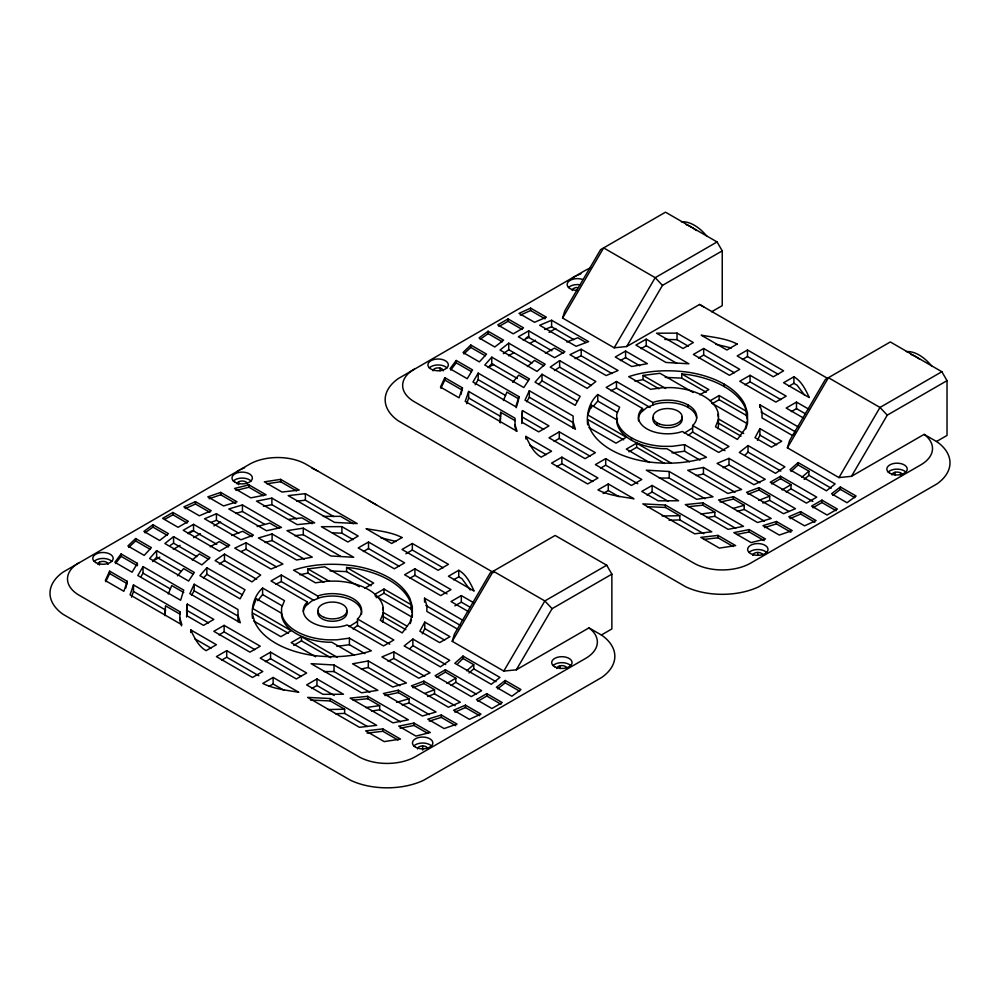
<?xml version="1.0" encoding="UTF-8"?>
<svg xmlns="http://www.w3.org/2000/svg" width="1000" height="1000" viewBox="0 0 1000 1000"><rect width="100%" height="100%" fill="white"/><g stroke="black" fill="none" stroke-linecap="round" stroke-linejoin="round"><path stroke-width="1.5" d="M179.875 618.188L181.887 624.788L130.062 594.862L133.488 584.925L179.875 611.712L179.875 620.562L181.488 625.837M164.862 615.612L165.5 609.963L133.488 591.475L133.488 584.925M515.025 420.6L500.662 412.3L500.262 422.887M500.025 422.113L500.5 417.887M522.463 410.6L521.737 416.975L522.362 422.45L538.675 431.863L548.987 425.913L522.463 410.6L521.737 423.525M187.3 604.1L186.575 610.475L187.2 615.938L203.512 625.363L213.825 619.412L187.3 604.1L186.575 617.025M518.888 396.625L515.8 406.75L472.975 382.025L478.2 373.137L518.888 396.625L518.888 399.012L506.887 392.075L503.438 400.513M516.237 407.688L518.45 400.462M252.512 612.987L288.512 633.35M383.275 613.05L380.35 620.288L402.238 632.925L409.9 622.463L412.325 614.513M382.5 622.125L383.275 619.6L383.275 607.913A51.05 29.475 0 0 0 336.875 581.125L327.975 581.125L315.425 582.812L293.538 570.163C312.663 563.812 333.312 563.05 353.188 565.75A80.213 46.312 0 0 1 409.9 598.488L412.325 606.438L412.325 617.025M410.288 623.575L411.45 619.788M424.762 622.112L419.862 631.2L439.663 642.625L449.975 636.675L424.762 622.112L424.762 628.663L422.337 633.812M493.725 572.638L306.125 464.312A40.113 23.15 0 0 0 249.412 464.312L63.075 572.112A57.613 33.263 0 0 0 63.075 614.312L350.538 780.275A57.613 33.263 0 0 0 423.625 780.275L601.763 677.425A57.613 33.263 0 0 0 601.763 635.225L588.938 627.888L516.312 669.812L503.8 671.087L452.238 641.325L454.438 634.087L490.225 572.95L555.15 535.462L606.712 565.225L611.862 574.163L611.862 628.938L601.375 635M827.862 378.537L699.55 304.462L626.688 346.525L614.163 347.8L562.6 318.038L564.812 310.8L600.588 249.662L665.512 212.175L717.075 241.95L722.237 250.875L722.237 305.65L711.625 311.775M587.675 419.487L623.675 439.85M616.725 420.962L617.5 418.425M718.425 419.55L715.512 426.788L737.4 439.425L745.062 428.963L747.487 421.012M717.663 428.625L718.425 426.1L718.425 414.412A51.05 29.475 0 0 0 672.025 387.625L663.125 387.625L650.588 389.3L628.7 376.662C647.825 370.312 668.475 369.55 688.337 372.25A80.213 46.312 0 0 1 745.062 405L747.487 412.938L747.487 423.525M745.837 428.812L747.375 423.75L711.488 403.025M759.912 428.612L755.013 437.688L771.45 447.175L781.762 441.225L759.912 428.612L759.912 435.163L757.5 440.312M590.638 267.925A40.113 23.15 0 0 0 584.562 270.812L398.237 378.612A57.613 33.263 0 0 0 398.237 420.812L685.688 586.775A57.613 33.263 0 0 0 758.775 586.775L936.925 483.925A57.613 33.263 0 0 0 936.925 441.725L924.087 434.387L851.475 476.312L838.95 477.587L787.387 447.812L789.6 440.588L825.375 379.45L890.3 341.962L941.862 371.725L947.025 380.662L947.025 435.438L936.525 441.5M105.75 581.712L109.637 573.538L109.637 571.163L127.3 581.362L125.838 588M127.3 581.362L123.875 591.287L105.312 580.575L109.637 571.163M131.537 597.15L133.488 591.475M168.275 594L171.725 585.575L183.738 592.5M440.9 388.225L444.8 380.05L444.8 377.675L462.463 387.863L460.988 394.5M462.463 387.863L459.038 397.8L440.475 387.075L444.8 377.675M516.237 431.025L515.025 427.062L515.025 418.212L468.65 391.438L465.225 401.375L517.05 431.287L515.025 424.688M466.688 403.663L468.65 397.987L468.65 391.438M562.6 318.038L603.638 247.9L655.2 277.675L662.463 285.387L626.688 346.525M614.163 347.8L655.2 277.675L717.075 241.95M452.238 641.325L493.275 571.188L544.837 600.95L552.1 608.675L516.312 669.812M503.8 671.087L544.837 600.95L606.712 565.225M787.387 447.812L828.425 377.688L879.987 407.45L887.25 415.163L851.475 476.312M838.95 477.587L879.987 407.45L941.862 371.725M115.525 563.538L121.088 556.337L121.088 553.95L137.387 563.362L137.387 565.75L121.088 556.337M143.038 566.625L137.812 575.525L180.637 600.25L183.738 590.125L143.038 566.625L143.038 573.175L140.8 576.987M237.987 621.8L237.987 609.538L194.163 584.237L189.838 593.65L240.287 622.775L237.987 615.25M191.55 595.237L194.163 590.788L194.163 584.237M450.675 370.037L456.238 362.837L456.238 360.462L472.537 369.875L467.238 378.713L450.025 368.775L456.238 360.462M475.213 384.762L478.2 379.688L478.2 373.137M573.138 428.3L573.138 416.037L529.325 390.737L525 400.15L575.438 429.275L573.138 421.75M526.7 401.737L529.325 397.287L529.325 390.737M257.675 600.7L262.6 594.575L262.6 588.025L284.488 600.662L281.575 607.913L281.575 613.05A51.05 29.475 0 0 0 327.975 639.837L336.875 639.837L349.412 638.15L371.312 650.788C352.188 657.15 331.525 657.913 311.663 655.212A80.213 46.312 0 0 1 254.938 622.463L252.512 614.513M689.463 461.763L666.875 448.713L663.125 448.713A51.05 29.475 0 0 1 616.725 421.925L616.725 419.762L591.475 405.188L587.788 414.963L626.325 437.225L616.013 443.175L588.938 427.537M593.525 406.112L597.762 401.075L597.762 394.525L619.65 407.163L616.725 414.412L616.725 419.55A51.05 29.475 0 0 0 663.125 446.337L672.025 446.337L684.575 444.65L706.462 457.287C687.337 463.65 666.688 464.412 646.825 461.712A80.213 46.312 0 0 1 590.1 428.963L587.675 421.012M121.088 553.95L114.862 562.275L132.075 572.212L137.387 563.362M128.713 547.4L135.638 540.925L135.638 538.538L151.375 547.625L144.2 555.388L127.9 545.975L135.638 538.538M152.613 561.575L156.625 557.2L156.625 550.65L194.325 572.425L188.637 581.05L149.625 558.525L156.625 550.65M177.475 575.8L183.612 568.612L192.987 574.038M203.463 578.038L206.85 574.3L206.85 567.75L244.988 589.763L240.087 598.837L199.913 575.65L206.85 567.75M463.862 353.913L470.8 347.425L470.8 345.037L486.538 354.125L479.35 361.9L463.05 352.488L470.8 345.037M488.762 366.925L491.775 363.7L491.775 357.15L529.487 378.925L523.787 387.55L484.787 365.025L491.775 357.15M512.625 382.3L518.763 375.112L528.15 380.525M538.612 384.55L542 380.8L542 374.25L580.138 396.262L575.237 405.35L535.062 382.15L542 374.25M262.6 588.025C254.112 595.588 251.137 607.35 252.512 618.375M307.375 601.975L305.988 603.362A29.162 16.838 0 0 0 311.8 622.388A29.162 16.838 0 0 0 344.75 625.737L347.163 624.938L383.537 645.938L393.85 639.987L357.475 618.987L358.862 617.6A29.162 16.838 0 0 0 353.05 598.575A29.162 16.838 0 0 0 320.1 595.212L317.688 596.013L281.312 575.013L271 580.962L307.375 601.975L307.375 604.35M357.475 621.362L349.15 626.65M357.475 618.987L357.475 625.538L353.05 628.938M597.762 394.525C589.263 402.088 586.3 413.85 587.675 424.875M642.537 408.475L641.15 409.862A29.162 16.838 0 0 0 646.963 428.9A29.162 16.838 0 0 0 679.912 432.238L682.312 431.438L718.688 452.438L729 446.488L692.625 425.487L694.013 424.1A29.162 16.838 0 0 0 688.2 405.062A29.162 16.838 0 0 0 655.25 401.712L652.85 402.512L616.475 381.512L606.163 387.463L642.537 408.475L642.537 410.85M412.875 639.062L404.162 645.938L440.363 666.85L449.725 660.35L412.875 639.062L412.875 645.612L410.075 648.425M462.975 656.075L454.825 663.275L491.25 684.312L499.963 677.438L462.975 656.075L462.975 658.462L457.863 663.575M692.625 427.863L684.312 433.15M692.625 425.487L692.625 432.038L688.2 435.438M748.037 445.562L739.312 452.438L775.525 473.35L784.887 466.85L748.037 445.562L748.037 452.113L745.238 454.925M798.125 462.575L789.987 469.775L826.413 490.812L835.125 483.938L798.125 462.575L798.125 464.963L791 471.463M145.037 532.8L152.975 527.112L152.975 524.725L168.438 533.663L159.637 540.487L143.9 531.4L152.975 524.725M247.288 483.963A5.1 2.95 0 0 0 244.137 481.238A5.1 2.95 0 0 0 238.575 481.875L237.475 482.825A5.1 2.95 0 0 0 237.087 483.963M192.288 560.025L199.363 553.913L208.688 559.288M480.188 339.312L488.113 333.612L488.113 331.238L503.587 340.163L494.787 346.987L479.05 337.912L488.113 331.238M503.363 353.688L508.738 349.7L508.738 343.15L545.175 364.188L537.025 371.375L500.037 350.025L508.738 343.15M527.438 366.525L534.525 360.412L543.837 365.8M466.662 670.788L473.738 664.675L462.975 658.462M469.012 672.913L473.738 668.838L473.738 664.675M505.213 680.462L496.413 687.3L511.875 696.225L520.95 689.55L505.213 680.462L505.213 682.85L497.663 688.85M801.812 477.287L808.9 471.175L798.125 464.963M804.175 479.412L808.9 475.337L808.9 471.175M840.375 486.962L831.562 493.787L847.025 502.725L856.112 496.05L840.375 486.962L840.375 489.35L832.825 495.35M445.4 669.762L435.087 675.713L471.3 696.612L481.613 690.662L445.4 669.762L445.4 672.138L436.488 677.412M780.562 476.262L770.25 482.212L806.45 503.113L816.762 497.163L780.562 476.262L780.562 478.638L771.65 483.913M165.012 519.175L172.913 514.812L187.1 523M173.588 536.638L164.887 543.513L201.875 564.875L210.025 557.675L173.588 536.638L173.588 543.188L170.438 545.262M498.963 326.475L508.062 321.312L522.25 329.5M210.212 546.763L219.325 541.613L228.45 546.875M224.475 554.113L215.113 560.612L251.962 581.888L260.688 575.013L224.475 554.113L224.475 560.662L219.312 564.062M545.363 353.275L554.475 348.113L563.6 353.375M559.637 360.613L550.262 367.113L587.125 388.387L595.85 381.512L559.637 360.613L559.637 367.163L554.462 370.562M445.4 672.138L455.825 678.162L446.887 683.413M451.012 685.5L455.825 682.325L455.825 678.162M780.562 478.638L790.987 484.663L782.05 489.913M786.175 492L790.987 488.825L790.987 484.663M486.763 693.637L476.45 699.6L491.925 708.525L502.238 702.575L486.763 693.637L486.763 696.025L477.825 701.275M821.925 500.138L811.612 506.087L827.075 515.025L837.387 509.075L821.925 500.138L821.925 502.525L812.987 507.775M188.2 532.987L192.262 530.638M526.075 337.925L528.775 336.362M153.025 561.038L159.787 557.125M173.325 549.312L180.087 545.413M193.612 537.6L200.387 533.7M213.912 525.887L220.675 521.975M488.188 367.537L493.6 364.412M508.488 355.812L513.9 352.688M530.138 343.312L535.55 340.188M549.075 332.375L555.837 328.475M662.463 285.387L722.237 250.875M625.588 351.062L615.275 357.013L631.7 366.5L647.425 363.663L625.588 351.062L625.588 357.612L639.712 365.763M646.213 339.15L635.9 345.1L665.95 362.45L688.875 363.787L646.213 339.15L646.213 345.7L641.05 348.675M620.413 360.588L625.588 357.612M224.137 625.363L213.825 631.312L249.925 652.15L260.238 646.2L224.137 625.363L224.137 631.912L254.887 649.663M368.512 542.013L358.2 547.962L394.3 568.8L404.613 562.85L368.512 542.013L368.512 548.562L399.263 566.312M559.3 431.863L548.987 437.812L585.075 458.663L595.388 452.7L559.3 431.863L559.3 438.413L590.05 456.163M703.675 348.512L693.363 354.462L729.45 375.3L739.762 369.35L703.675 348.512L703.675 355.062L734.425 372.812M218.988 634.888L224.137 631.912M363.363 551.538L368.512 548.562M554.138 441.388L559.3 438.413M698.512 358.038L703.675 355.062M226.713 650.662L216.4 656.625L252.5 677.463L262.812 671.5L226.713 650.662L226.713 657.212L258.8 675.738M412.337 543.5L402.025 549.45L438.125 570.288L448.438 564.338L412.337 543.5L412.337 550.05L443.088 567.8M561.875 457.163L551.562 463.125L587.65 483.963L597.975 478L561.875 457.163L561.875 463.713L556.725 466.688M747.5 350L737.188 355.95L773.288 376.788L783.6 370.838L747.5 350L747.5 356.55L778.438 374.412M221.562 660.2L226.713 657.212M405.9 553.763L412.337 550.05M742.35 359.525L747.5 356.55M364.65 588.3L373.675 583.088L346.6 567.463L346.6 571.625L371.087 585.775M699.812 394.8L708.825 389.588L681.75 373.95L681.75 378.125L706.25 392.262M270.55 652.163L260.238 658.112L296.325 678.95L306.637 673L270.55 652.163L270.55 658.7L301.288 676.462M414.925 568.8L404.613 574.763L440.7 595.6L451.012 589.637L414.925 568.8L414.925 575.35L447 593.875M605.7 458.65L595.388 464.613L631.487 485.45L641.8 479.487L605.7 458.65L605.7 465.2L637.788 483.725M750.075 375.3L739.762 381.25L775.863 402.088L786.175 396.138L750.075 375.3L750.075 381.85L780.825 399.6M337.375 657.4L301.488 636.675L291.175 642.625L315.675 656.775M374.963 594.25L383.988 589.05L411.062 604.675L411.062 608.85L412.325 612.987M671.2 463.125L636.638 443.175L626.325 449.125L649.538 462.525M710.125 400.75L719.137 395.538L746.225 411.175L746.225 415.35L747.487 419.487M265.387 661.688L270.55 658.7M293.75 645.312L301.488 640.837L330.725 657.725M376.25 597.675L383.988 593.212L411.062 608.85M409.762 578.325L414.925 575.35M600.55 468.188L605.7 465.2M628.913 451.812L636.638 447.337L664.562 463.462M712.7 403.438L719.137 399.712L746.225 415.35M744.925 384.825L750.075 381.85M273.125 677.463L262.812 683.413C273.825 689.075 286.712 690.175 298.8 692.288L273.125 677.463L273.125 684.013L283.938 690.25M458.75 570.288L448.438 576.25L474.113 591.075C470.562 583.387 466.413 574.6 458.75 570.288L458.75 576.838L453.587 579.812M608.275 483.963L597.962 489.913C608.975 495.575 621.875 496.675 633.95 498.787L608.275 483.963L608.275 490.513L619.087 496.75M793.9 376.788L783.587 382.738L809.275 397.575C805.725 389.888 801.562 381.1 793.9 376.788L793.9 383.338L788.75 386.312M269.25 686.237L273.125 684.013M603.125 493.488L608.275 490.513M316.95 678.95L306.637 684.9L322.95 694.325L343.475 694.262L316.95 678.95L316.95 685.5L311.788 688.475M473.875 602.837L461.325 595.6L451.012 601.55L468.25 611.5M652.113 485.45L641.8 491.4L658.112 500.825L678.625 500.763L652.113 485.45L652.113 492L646.95 494.975M809.038 409.338L796.488 402.088L786.175 408.05L803.413 418M454.875 605.862L461.325 602.15L461.325 595.6M791.325 411.625L796.488 408.638L796.488 402.088M794.65 433.787L792.075 435.275L762.013 417.912L762.013 412.212L759.712 404.688L798.388 427.013M552.1 608.675L611.862 574.163M887.25 415.163L947.025 380.662M572.513 277.787L576.375 275.763M237.35 471.287L239.925 469.938M508.062 318.938L497.75 324.888L513.225 333.825L523.538 327.863L508.062 318.938L508.062 321.312M520.35 315.1L530.625 310.512L545.05 318.837M528.688 330.85L518.375 336.8L554.587 357.7L564.9 351.75L528.688 330.85L528.688 337.388L551.9 350.788M172.913 512.438L162.613 518.387L178.075 527.312L188.388 521.362L172.913 512.438L172.913 514.812M185.2 508.6L195.463 504.012L209.887 512.337M523.2 340.175L528.688 337.388M193.538 524.338L183.238 530.288L219.438 551.2L229.75 545.25L193.538 524.338L193.538 530.887L216.75 544.288M188.05 533.675L193.538 530.887M575 358.65L581.2 355.8L612 373.575M241.112 551.5L246.05 549.3L276.325 566.775M800.625 511.662L788.8 516.737L804.538 525.825L816.087 520.588L800.625 511.662L800.625 514.038L814.8 522.225M800.625 514.038L790.05 518.638M465.462 705.163L453.638 710.238L469.375 719.325L480.938 714.087L465.462 705.163L465.462 707.537L479.637 715.725M465.462 707.537L454.888 712.138M610.862 390.775L616.475 388.062L650.15 407.512M275.7 584.288L281.312 581.562L313.65 600.237M729 458.387L717.1 463.425L753.95 484.712L765.2 479.3L729 458.387L729 464.938L759.912 482.788M723.125 467.788L729 464.938M393.85 651.9L381.938 656.925L418.787 678.213L430.05 672.8L393.85 651.9L393.85 658.45L424.75 676.287M387.975 661.287L393.85 658.45M759.025 487.65L746.562 492.35L783.55 513.713L795.462 508.688L759.025 487.65L759.025 490.025L769.675 496.175L769.675 500.35L789.013 511.512M759.025 490.025L748.037 494.237M423.862 681.15L411.4 685.85L448.4 707.212L460.3 702.188L423.862 681.15L423.862 683.538L434.525 689.688L434.525 693.85L455.15 705.75M423.862 683.538L412.875 687.738M530.625 308.125L519.05 313.375L534.525 322.3L546.362 317.213L530.625 308.125L530.625 310.512M551.613 320.25L539.688 325.275L576.138 346.312L588.6 341.6L551.613 320.25L551.613 326.8L573.9 339.663M544.663 329.475L551.613 326.8M566.85 342.013L577.837 337.775L585.913 342.438M581.2 349.25L569.95 354.663L606.163 375.562L618.062 370.525L581.2 349.25L581.2 355.8M195.463 501.637L183.912 506.863L199.375 515.8L211.2 510.712L195.463 501.637L195.463 504.012M209.15 498.738L220.712 494.775L235.75 503.462M216.45 513.75L204.537 518.775L240.963 539.812L253.438 535.1L216.45 513.75L216.45 520.3L238.738 533.162M210.9 522.438L216.45 520.3M231.688 535.513L242.675 531.275L252.1 536.712M246.05 542.75L234.788 548.15L271 569.062L282.9 564.025L246.05 542.75L246.05 549.3M758.7 500.412L769.675 496.175M762.812 503L769.675 500.35M776.45 521.5L762.987 525.65L779.287 535.062L792.188 530.588L776.45 521.5L776.45 523.888L790.875 532.212M776.45 523.888L764.463 527.612M424.913 693.388L434.525 689.688M427.663 696.5L434.525 693.85M441.287 715L427.825 719.15L444.125 728.562L457.025 724.087L441.287 715L441.287 717.387L455.712 725.713M441.287 717.387L429.3 721.112M733.487 496.7L718.55 499.988L757.55 522.513L771.2 518.475L733.487 496.7L733.487 499.087L744.212 505.275L744.212 509.438L764.45 521.125M733.487 499.087L720.075 502.05M398.338 690.212L383.387 693.5L422.4 716.012L436.037 711.975L398.338 690.212L398.338 692.588L409.05 698.775L409.05 702.95L429.288 714.625M398.338 692.588L384.913 695.55M220.712 492.4L207.825 496.863L223.562 505.95L237.013 501.8L220.712 492.4L220.712 494.775M235.963 490.438L248.938 487.25L263.5 495.662M242.438 504.938L228.812 508.975L266.512 530.75L281.45 527.463L242.438 504.938L242.438 511.488L264.562 524.263M235.712 513.413L242.438 511.488M257.188 526.55L269.762 523.1L278.85 528.35M272.1 533.975L258.412 537.975L296.55 560L312.275 557.163L272.1 533.975L272.1 540.525L304.237 559.075M265.1 542.513L272.1 540.525M733.15 508.425L744.212 505.275M737.3 511.413L744.212 509.438M749.175 529.587L733.85 532.65L751.062 542.587L765.475 539L749.175 529.587L749.175 531.962L764.225 540.65M749.175 531.962L736.787 534.45M396.6 702.325L409.05 698.775M402.137 704.912L409.05 702.95M414.012 723.088L398.7 726.15L415.9 736.087L430.312 732.5L414.012 723.088L414.012 725.462L427.812 733.425M414.012 725.462L400.163 728.238M658.988 388.8L643.037 379.588L643.037 375.425L659.975 373.288L693.2 392.475M635.013 381.275L643.037 379.588M700.025 460.125L684.575 451.2L672.025 452.887M703.45 467.463L687.725 470.288L727.9 493.488L741.587 489.475L703.45 467.463L703.45 474.012L735.013 492.238M696.363 475.5L703.45 474.012M323.837 582.3L307.887 573.088L307.887 568.925L324.812 566.788L359.375 586.737M299.862 574.775L307.887 573.088M364.862 653.625L349.412 644.7L336.875 646.388M368.3 660.962L352.575 663.787L392.738 686.988L406.425 682.975L368.3 660.962L368.3 667.513L399.85 685.738M361.213 669L368.3 667.513M248.938 484.875L234.525 488.462L250.825 497.875L266.15 494.812L248.938 484.875L248.938 487.25M266.9 483.738L280.637 481.737L296.55 490.925M271.887 498.125L256.488 501.138L297.175 524.637L314.713 522.85L271.887 498.125L271.887 504.675L296.7 519M263.488 506.312L271.887 504.675M735.688 528.35L714.837 516.3L714.837 512.137L700.95 514.038M714.837 516.3L706.688 517.55M400.538 721.85L379.675 709.812L379.675 705.638L365.788 707.55M379.675 709.812L371.525 711.05M280.637 479.363L264.337 481.85L282 492.05L299.2 490.075L280.637 479.363L280.637 481.737M305.387 493.65L288.188 495.625L334.562 522.4L357.2 523.575L305.387 493.65L305.387 500.2L333.8 516.6M296.788 501.188L305.387 500.2M289.012 519.325L301.925 517.85L312.15 523.75M303.275 528.162L286.975 530.65L330.8 555.962L353.725 557.288L303.275 528.162L303.275 534.712L340.45 556.175M294.675 535.7L303.275 534.712M718 535.4L700.8 537.375L719.362 548.1L735.662 545.6L718 535.4L718 537.788L733.138 546.525M703.662 539.425L718 537.788M382.85 728.9L365.637 730.875L384.2 741.6L400.513 739.1L382.85 728.9L382.85 731.287L397.987 740.025M367.075 733.1L382.85 731.287M702.825 502.825L685.288 504.613L728.112 529.338L743.512 526.312L702.825 502.825L702.825 505.2L714.837 512.137M688.213 506.688L702.825 505.2M367.663 696.325L350.138 698.112L392.962 722.837L408.363 719.812L367.663 696.325L367.663 698.7L379.675 705.638M353.05 700.188L367.663 698.7M664.812 339.425L677.038 339.688L688.337 346.2M323.25 516.375L340.562 516.337L353.363 523.737M703.812 533.763L679.8 519.9L679.8 515.725L662.15 515.988M669.1 520.3L679.8 519.9M367.325 726.488L344.637 713.4L344.637 709.225L328.35 709.538M335.475 713.737L344.637 713.4M665.25 377.388L681.75 378.125M669.2 471.5L646.275 470.175L696.712 499.3L713.025 496.8L669.2 471.5L669.2 478.05L705.05 498.75M659.312 478.05L669.2 478.05M665.438 505.05L642.8 503.888L694.613 533.8L711.812 531.825L665.438 505.05L665.438 507.438L679.8 515.725M665.438 507.438L647.087 506.7M330.087 570.9L346.6 571.625M334.038 665L311.112 663.675L361.562 692.8L377.863 690.3L334.038 665L334.038 671.55L369.9 692.25M324.162 671.55L334.038 671.55M330.275 698.55L307.638 697.387L359.45 727.312L376.662 725.337L330.275 698.55L330.275 700.938L344.637 709.225M330.275 700.938L310.5 700.062M677.038 333.137L656.525 333.2L683.05 348.512L693.363 342.55L677.038 333.137L677.038 339.688M341.887 526.638L321.375 526.7L347.887 542.013L358.2 536.05L341.887 526.638L341.887 533.188L353.188 539.7M332.425 532.825L341.887 533.188M681.75 373.95L688.337 374.625A80.213 46.312 0 0 1 745.062 407.375L746.225 411.175M346.6 567.463L353.188 568.125A80.213 46.312 0 0 1 409.9 600.875L411.062 604.675M715.863 344.263L731.363 348M380.712 537.762L396.213 541.512M318.188 471.287L314.312 469.263A57.613 33.263 0 0 0 312.087 468.263M793.9 383.338L797.075 385.175L804.625 395.213M796.488 408.638L805.275 413.713M646.213 345.7L676.875 363.4M761.05 412L795.713 432.013M759.912 435.163L776.625 444.8M643.037 375.425L665.638 388.462M718.425 418.95L743.688 433.525M840.375 489.35L854.8 497.675M718.425 423.113L741.025 436.163M808.9 475.337L831.188 488.212M780.875 471.075L748.037 452.113M821.925 502.525L836.1 510.712M692.625 432.038L724.963 450.7M790.987 488.825L812.9 501.475M559.637 367.163L591.413 385.513M488.113 333.612L502.3 341.8M508.738 349.7L531.938 363.088M597.762 401.075L617.075 412.225M542 380.8L577.513 401.3M470.8 347.425L485.225 355.75M491.775 363.7L517.413 378.5M529.325 397.287L573.138 422.587M456.238 362.837L471.287 371.525M478.2 379.688L505.575 395.487M522.463 417.15L543.675 429.4M652.113 492L668.025 501.188M444.8 380.05L462.463 390.25M468.65 397.987L500.662 416.475M525.887 436.388L551.562 451.213L541.25 457.163C533.6 452.85 529.438 444.075 525.887 436.388L525.887 439.012M529.938 445.288L546.163 454.637M561.875 463.713L592.812 481.575M458.75 576.838L461.925 578.675L470.225 590.025M461.325 602.15L470.112 607.212M424.562 602.112L424.562 598.188L462.7 620.212M425.875 605.487L460.075 625.237M457.612 629.175L426.863 611.425L426.863 605.712L424.562 598.188M375 595.763L412.225 617.25M424.762 628.663L444.663 640.15M307.887 568.925L329.15 581.2M383.275 612.45L407.2 626.263M505.213 682.85L519.637 691.175M383.275 616.613L405.863 629.663M473.738 668.838L496.037 681.712M445.712 664.575L412.875 645.612M486.763 696.025L500.95 704.212M357.475 625.538L389.8 644.2M455.825 682.325L476.45 694.237M224.475 560.662L256.663 579.237M152.975 527.112L167.15 535.3M173.588 543.188L196.788 556.587M262.6 594.575L281.913 605.725M354.312 655.263L331.712 642.212L327.975 642.212A51.05 29.475 0 0 1 281.575 615.425L281.575 613.275L256.325 598.688L252.625 608.462L291.175 630.725L280.863 636.675L253.775 621.038M206.85 574.3L242.35 594.8M135.638 540.925L150.062 549.25M156.625 557.2L180.912 571.225M194.163 590.788L237.987 616.087M143.038 573.175L170.425 588.987M187.3 610.638L208.525 622.9M316.95 685.5L334.188 695.45M109.637 573.538L127.3 583.737M190.725 629.888L216.4 644.712L206.088 650.662C198.438 646.35 194.275 637.562 190.725 629.888L190.725 632.513M194.775 638.775L211 648.138M699.55 304.462L703.675 306.837M368.488 500.337L376.737 505.1M924.087 434.387L925.738 435.662A40.113 23.15 0 0 1 920.75 464.9L750.6 563.15A40.113 23.15 0 0 1 693.875 563.15L414.412 401.8A40.113 23.15 0 0 1 414.412 369.05M588.938 627.888L590.588 629.175A40.113 23.15 0 0 1 585.6 658.413L415.438 756.65A40.113 23.15 0 0 1 358.713 756.65L79.25 595.3A40.113 23.15 0 0 1 79.25 562.55M164.975 615.2L165.5 605.8L179.875 614.087L179.875 611.712M900.638 472.938L900.638 475.725M895.075 472.3L895.075 475.087M759.712 404.688L759.712 407.3M762.913 555.4A5.1 2.95 0 0 0 757.812 552.463L757.812 555.237M724.3 384.225L724.3 386.613M719.137 395.538L719.137 399.712M688.2 405.075L688.2 407.45M684.575 444.65L684.575 451.2M657.262 422.938L657.262 425.312M652.85 402.512L652.85 404.9M636.638 443.175L636.638 447.337M631.487 437.812L631.487 440.2M616.475 381.512L616.475 388.062M591.475 405.188L591.475 407.962M559.925 665.812L559.925 668.587M500.662 412.3L500.662 415.087M440.075 368.113L440.075 370.887M427.762 748.913A5.1 2.95 0 0 0 422.65 745.962L422.65 750.125M383.988 589.05L383.988 593.212M349.412 638.15L349.412 644.7M317.688 596.013L317.688 598.4M301.488 636.675L301.488 640.837M281.312 575.013L281.312 581.562M238.575 481.875L238.575 484.65M99.362 562.25L99.362 565.025M911.062 354.513A36.45 21.05 60 0 1 919.875 359.35M906.287 351.6A36.45 21.05 60 0 1 931.775 366.125M686.263 224.725A36.45 21.05 60 0 1 696.325 230.538M681.5 221.825A36.45 21.05 60 0 1 706.988 236.35M433.025 370.838A5.1 2.95 0 0 1 438.125 367.887A5.1 2.95 0 0 1 443.225 370.838M572.238 290.462A5.1 2.95 0 0 1 577.35 287.512M577.35 290.4A10.213 5.9 0 0 1 567.487 282.975A10.213 5.9 0 0 1 582.45 279.4M568.5 287.512A10.213 5.9 0 0 1 579.987 284.762M429.288 367.887A10.213 5.9 0 0 1 446.962 367.887M577.475 275.25A57.613 33.263 0 0 1 580.913 273.812M717.85 414.25A51.05 29.475 0 0 1 718.425 416.8M638.525 420.825A29.162 16.838 0 0 1 641.15 412.238L646.95 407.45L655.25 404.1A29.162 16.838 0 0 1 696.637 417.887M681.675 417.175A14.588 8.425 0 0 1 667.575 427.788A14.588 8.425 0 0 1 653.487 417.188M752.712 555.4A5.1 2.95 0 0 1 757.812 552.463M891.925 475.025A5.1 2.95 0 0 1 897.038 472.075A5.1 2.95 0 0 1 902.138 475.025M888.188 472.075A10.213 5.9 0 0 1 905.875 472.075M748.975 552.463A10.213 5.9 0 0 1 766.65 552.463M97.863 564.338A5.1 2.95 0 0 1 102.963 561.388A5.1 2.95 0 0 1 108.075 564.338M417.55 748.913A5.1 2.95 0 0 1 422.65 745.962M556.775 668.525A5.1 2.95 0 0 1 561.875 665.588A5.1 2.95 0 0 1 566.975 668.525M94.125 561.388A10.213 5.9 0 0 1 111.812 561.388M233.35 481.012A10.213 5.9 0 0 1 251.025 481.012M553.038 665.588A10.213 5.9 0 0 1 570.712 665.588M413.812 745.962A10.213 5.9 0 0 1 431.5 745.962M241.225 469.263A57.613 33.263 0 0 1 244.6 467.775M382.688 607.737A51.05 29.475 0 0 1 383.275 610.288M303.363 611.388A29.162 16.838 0 0 1 305.988 605.737L311.8 600.95L320.1 597.6A29.162 16.838 0 0 1 361.475 614.325M346.512 610.675A14.588 8.425 0 0 1 332.425 621.275A14.588 8.425 0 0 1 318.337 610.675M402.025 537.537L391.712 543.5L366.05 528.675C378.125 530.788 391.012 531.888 402.025 537.537M737.188 344.038L726.875 350L701.2 335.175C713.275 337.287 726.175 338.375 737.188 344.038M433.025 369.988A10.213 5.9 0 0 0 448.338 364.888A10.213 5.9 0 0 0 433.025 359.775A10.213 5.9 0 0 0 433.025 369.988M659.212 423.875A14.588 8.425 0 0 0 682.113 417.713A14.588 8.425 0 0 0 661.425 409.35A14.588 8.425 0 0 0 659.212 423.875M889.812 473.237A10.213 5.9 0 0 0 906.9 470.6A10.213 5.9 0 0 0 894.388 463.375A10.213 5.9 0 0 0 889.812 473.237M752.712 554.55A10.213 5.9 0 0 0 768.025 549.45A10.213 5.9 0 0 0 752.712 544.35A10.213 5.9 0 0 0 752.712 554.55M95.75 562.55A10.213 5.9 0 0 0 112.825 559.913A10.213 5.9 0 0 0 100.325 552.688A10.213 5.9 0 0 0 95.75 562.55M234.963 482.175A10.213 5.9 0 0 0 252.05 479.525A10.213 5.9 0 0 0 239.55 472.312A10.213 5.9 0 0 0 234.963 482.175M554.663 666.737A10.213 5.9 0 0 0 571.737 664.1A10.213 5.9 0 0 0 559.237 656.888A10.213 5.9 0 0 0 554.663 666.737M415.438 747.125A10.213 5.9 0 0 0 432.512 744.475A10.213 5.9 0 0 0 420.012 737.262A10.213 5.9 0 0 0 415.438 747.125M324.062 617.375A14.588 8.425 0 0 0 346.95 611.213A14.588 8.425 0 0 0 326.262 602.85A14.588 8.425 0 0 0 324.062 617.375"/></g></svg>
